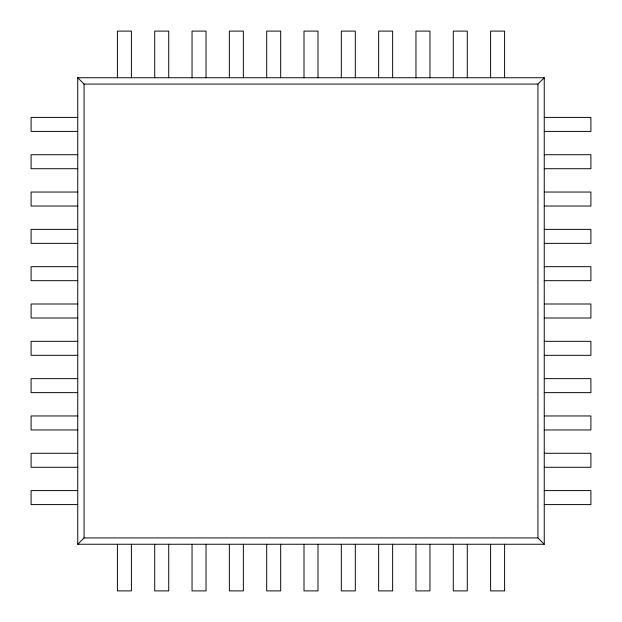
<?xml version="1.0" encoding="UTF-8"?>
<svg xmlns="http://www.w3.org/2000/svg" width="622" height="622" viewBox="0 0 622 622"><rect width="100%" height="100%" fill="white"/><g stroke="black" fill="none" stroke-linecap="round" stroke-linejoin="round"><path stroke-width="0.93" d="M77.75 544.25L84.071 537.929L537.929 537.929L544.25 544.25L544.25 77.75L77.75 77.75L77.75 544.25L544.25 544.25M537.929 537.929L537.929 84.071L544.25 77.75M77.75 77.75L84.071 84.071L537.929 84.071M77.75 117.402L31.1 117.402L31.1 131.398L77.75 131.398M544.25 117.402L590.9 117.402L590.9 131.398L544.25 131.398M77.75 154.722L31.1 154.722L31.1 168.718L77.75 168.718M544.25 154.722L590.9 154.722L590.9 168.718L544.25 168.718M77.75 192.042L31.1 192.042L31.1 206.037L77.75 206.037M544.25 192.042L590.9 192.042L590.9 206.037L544.25 206.037M77.75 229.362L31.1 229.362L31.1 243.357L77.75 243.357M544.25 229.362L590.9 229.362L590.9 243.357L544.25 243.357M77.75 266.683L31.1 266.683L31.1 280.678L77.75 280.678M544.25 266.683L590.9 266.683L590.9 280.678L544.25 280.678M77.75 304.002L31.1 304.002L31.1 317.998L77.75 317.998M544.25 304.002L590.9 304.002L590.9 317.998L544.25 317.998M77.75 341.322L31.1 341.322L31.1 355.317L77.75 355.317M544.25 341.322L590.9 341.322L590.9 355.317L544.25 355.317M77.75 378.642L31.1 378.642L31.1 392.637L77.75 392.637M544.25 378.642L590.9 378.642L590.9 392.637L544.25 392.637M77.75 415.962L31.1 415.962L31.1 429.957L77.75 429.957M544.25 415.962L590.9 415.962L590.9 429.957L544.25 429.957M77.75 453.282L31.1 453.282L31.1 467.277L77.75 467.277M544.25 453.282L590.9 453.282L590.9 467.277L544.25 467.277M77.75 490.602L31.1 490.602L31.1 504.597L77.75 504.597M544.25 490.602L590.9 490.602L590.9 504.597L544.25 504.597M504.597 77.75L504.597 31.1L490.602 31.1L490.602 77.75M504.597 544.25L504.597 590.9L490.602 590.9L490.602 544.25M467.277 77.75L467.277 31.1L453.282 31.1L453.282 77.75M467.277 544.25L467.277 590.9L453.282 590.9L453.282 544.25M429.957 77.75L429.957 31.1L415.962 31.1L415.962 77.75M429.957 544.25L429.957 590.9L415.962 590.9L415.962 544.25M392.637 77.75L392.637 31.1L378.642 31.1L378.642 77.75M392.637 544.25L392.637 590.9L378.642 590.9L378.642 544.25M355.317 77.75L355.317 31.1L341.322 31.1L341.322 77.75M355.317 544.25L355.317 590.9L341.322 590.9L341.322 544.25M317.998 77.75L317.998 31.1L304.002 31.1L304.002 77.75M317.998 544.25L317.998 590.9L304.002 590.9L304.002 544.25M280.678 77.75L280.678 31.1L266.683 31.1L266.683 77.75M280.678 544.25L280.678 590.9L266.683 590.9L266.683 544.25M243.357 77.75L243.357 31.1L229.362 31.1L229.362 77.75M243.357 544.25L243.357 590.9L229.362 590.9L229.362 544.25M206.037 77.75L206.037 31.1L192.042 31.1L192.042 77.75M206.037 544.25L206.037 590.9L192.042 590.9L192.042 544.25M168.718 77.75L168.718 31.1L154.722 31.1L154.722 77.75M168.718 544.25L168.718 590.9L154.722 590.9L154.722 544.25M131.398 77.75L131.398 31.1L117.402 31.1L117.402 77.75M131.398 544.25L131.398 590.9L117.402 590.9L117.402 544.25M84.071 84.071L84.071 537.929"/></g></svg>
